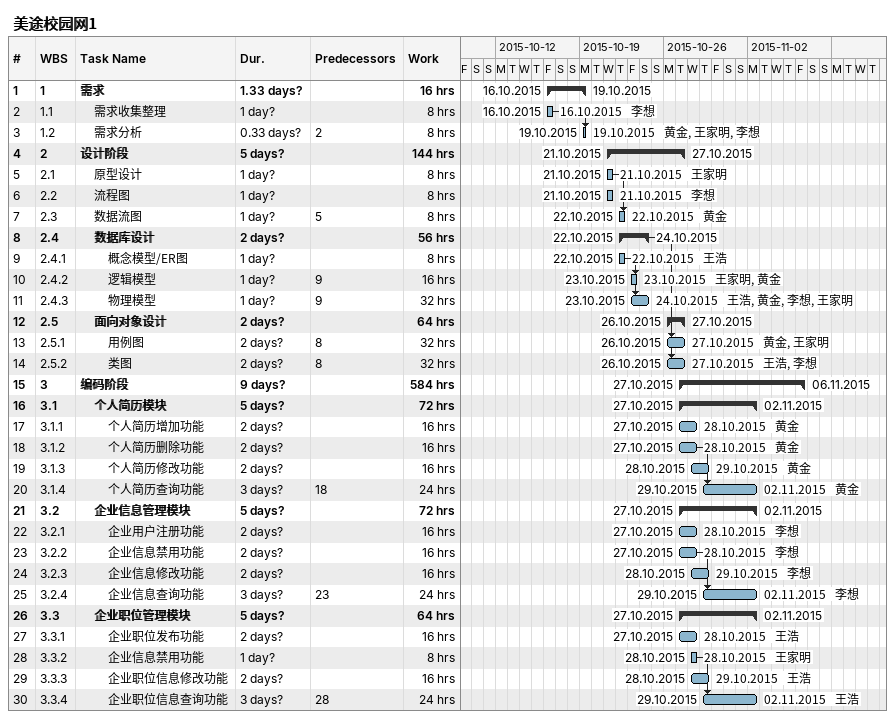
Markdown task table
美途校园网1

| ID | WBS | Task | Duration | Start | Finish | Predecessors | Resources | Work (h) |
|---|---|---|---|---|---|---|---|---|
| 1 | 1 | **需求** | 1.33d? | 2015-10-16 | 2015-10-19 |  |  | 16 |
| 2 | 1.1 | 需求收集整理 | 1d? | 2015-10-16 | 2015-10-16 |  | 李想 | 8 |
| 3 | 1.2 | 需求分析 | 0.33d? | 2015-10-19 | 2015-10-19 | 2 | 黄金, 王家明, 李想 | 8 |
| 4 | 2 | **设计阶段** | 5d? | 2015-10-21 | 2015-10-27 |  |  | 144 |
| 5 | 2.1 | 原型设计 | 1d? | 2015-10-21 | 2015-10-21 |  | 王家明 | 8 |
| 6 | 2.2 | 流程图 | 1d? | 2015-10-21 | 2015-10-21 |  | 李想 | 8 |
| 7 | 2.3 | 数据流图 | 1d? | 2015-10-22 | 2015-10-22 | 5 | 黄金 | 8 |
| 8 | 2.4 | **数据库设计** | 2d? | 2015-10-22 | 2015-10-24 |  |  | 56 |
| 9 | 2.4.1 | 概念模型/ER图 | 1d? | 2015-10-22 | 2015-10-22 |  | 王浩 | 8 |
| 10 | 2.4.2 | 逻辑模型 | 1d? | 2015-10-23 | 2015-10-23 | 9 | 王家明, 黄金 | 16 |
| 11 | 2.4.3 | 物理模型 | 1d? | 2015-10-23 | 2015-10-24 | 9 | 王浩, 黄金, 李想, 王家明 | 32 |
| 12 | 2.5 | **面向对象设计** | 2d? | 2015-10-26 | 2015-10-27 |  |  | 64 |
| 13 | 2.5.1 | 用例图 | 2d? | 2015-10-26 | 2015-10-27 | 8 | 黄金, 王家明 | 32 |
| 14 | 2.5.2 | 类图 | 2d? | 2015-10-26 | 2015-10-27 | 8 | 王浩, 李想 | 32 |
| 15 | 3 | **编码阶段** | 9d? | 2015-10-27 | 2015-11-06 |  |  | 584 |
| 16 | 3.1 | **个人简历模块** | 5d? | 2015-10-27 | 2015-11-02 |  |  | 72 |
| 17 | 3.1.1 | 个人简历增加功能 | 2d? | 2015-10-27 | 2015-10-28 |  | 黄金 | 16 |
| 18 | 3.1.2 | 个人简历删除功能 | 2d? | 2015-10-27 | 2015-10-28 |  | 黄金 | 16 |
| 19 | 3.1.3 | 个人简历修改功能 | 2d? | 2015-10-28 | 2015-10-29 |  | 黄金 | 16 |
| 20 | 3.1.4 | 个人简历查询功能 | 3d? | 2015-10-29 | 2015-11-02 | 18 | 黄金 | 24 |
| 21 | 3.2 | **企业信息管理模块** | 5d? | 2015-10-27 | 2015-11-02 |  |  | 72 |
| 22 | 3.2.1 | 企业用户注册功能 | 2d? | 2015-10-27 | 2015-10-28 |  | 李想 | 16 |
| 23 | 3.2.2 | 企业信息禁用功能 | 2d? | 2015-10-27 | 2015-10-28 |  | 李想 | 16 |
| 24 | 3.2.3 | 企业信息修改功能 | 2d? | 2015-10-28 | 2015-10-29 |  | 李想 | 16 |
| 25 | 3.2.4 | 企业信息查询功能 | 3d? | 2015-10-29 | 2015-11-02 | 23 | 李想 | 24 |
| 26 | 3.3 | **企业职位管理模块** | 5d? | 2015-10-27 | 2015-11-02 |  |  | 64 |
| 27 | 3.3.1 | 企业职位发布功能 | 2d? | 2015-10-27 | 2015-10-28 |  | 王浩 | 16 |
| 28 | 3.3.2 | 企业信息禁用功能 | 1d? | 2015-10-28 | 2015-10-28 |  | 王家明 | 8 |
| 29 | 3.3.3 | 企业职位信息修改功能 | 2d? | 2015-10-28 | 2015-10-29 |  | 王浩 | 16 |
| 30 | 3.3.4 | 企业职位信息查询功能 | 3d? | 2015-10-29 | 2015-11-02 | 28 | 王浩 | 24 |
